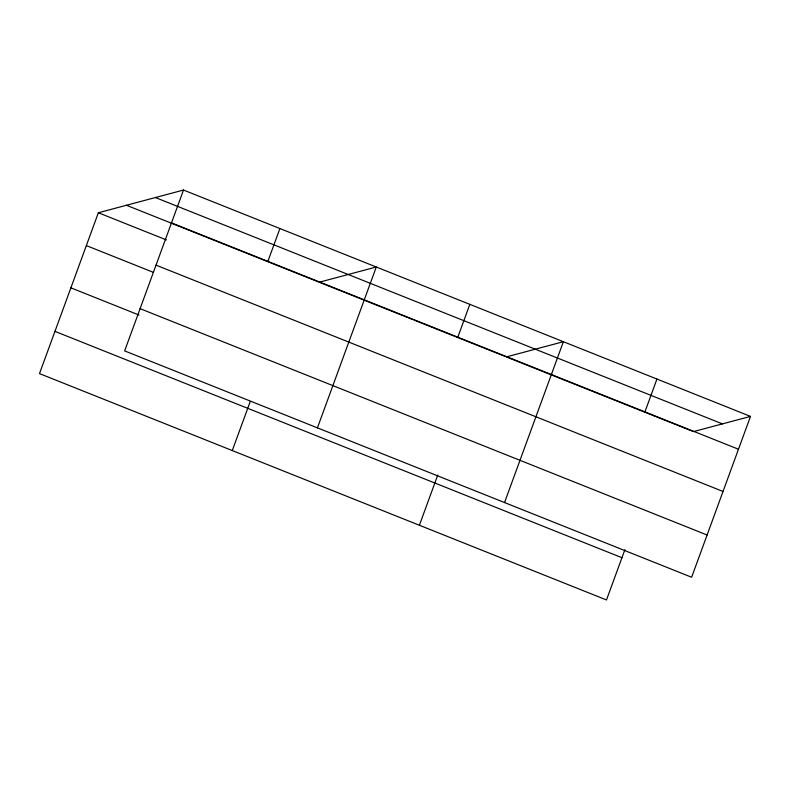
<?xml version="1.0" encoding="UTF-8"?>
<svg xmlns="http://www.w3.org/2000/svg" width="790" height="790" viewBox="0 0 790 790"><rect width="100%" height="100%" fill="white"/><g stroke="black" fill="none" stroke-linecap="round" stroke-linejoin="round"><path stroke-width="1.19" d="M183.507 190.044L124.642 350.898L691.635 577.243L750.5 416.399L183.507 190.044L98.365 212.757L39.5 373.601L606.493 599.956L624.89 549.692M267.879 261.372L279.897 228.527M232.28 450.567L250.252 401.448M317.422 427.854L376.287 267.01L319.239 282.218L126.459 205.262M457.815 337.192L469.833 304.357M419.391 525.261L437.779 474.997M504.534 502.549L563.389 341.705L506.351 356.912L693.452 431.607L750.5 416.399M644.926 411.886L656.944 379.052M155.413 197.54L722.406 423.884M171.489 222.889L738.482 449.234M320.375 282.672L412.795 319.565M413.93 320.019L505.205 356.458M98.365 212.757L166.404 239.913M156.025 265.134L723.028 491.479M86.347 245.591L153.25 272.303M140.097 308.653L707.099 535.008M70.883 287.837L138.922 315.003M54.954 331.365L621.957 557.71"/></g></svg>
